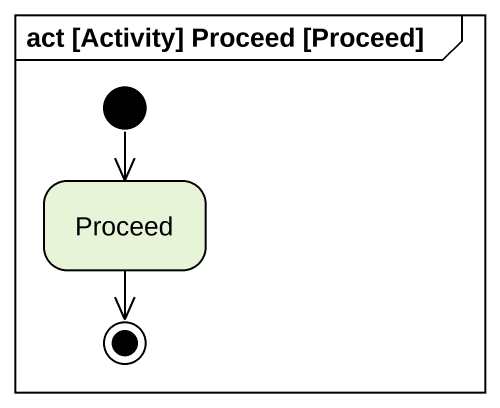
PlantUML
@startuml
mainframe act [Activity] Proceed [Proceed]
hide empty description
state Proceed
[*] --> Proceed
Proceed --> [*]
@enduml
